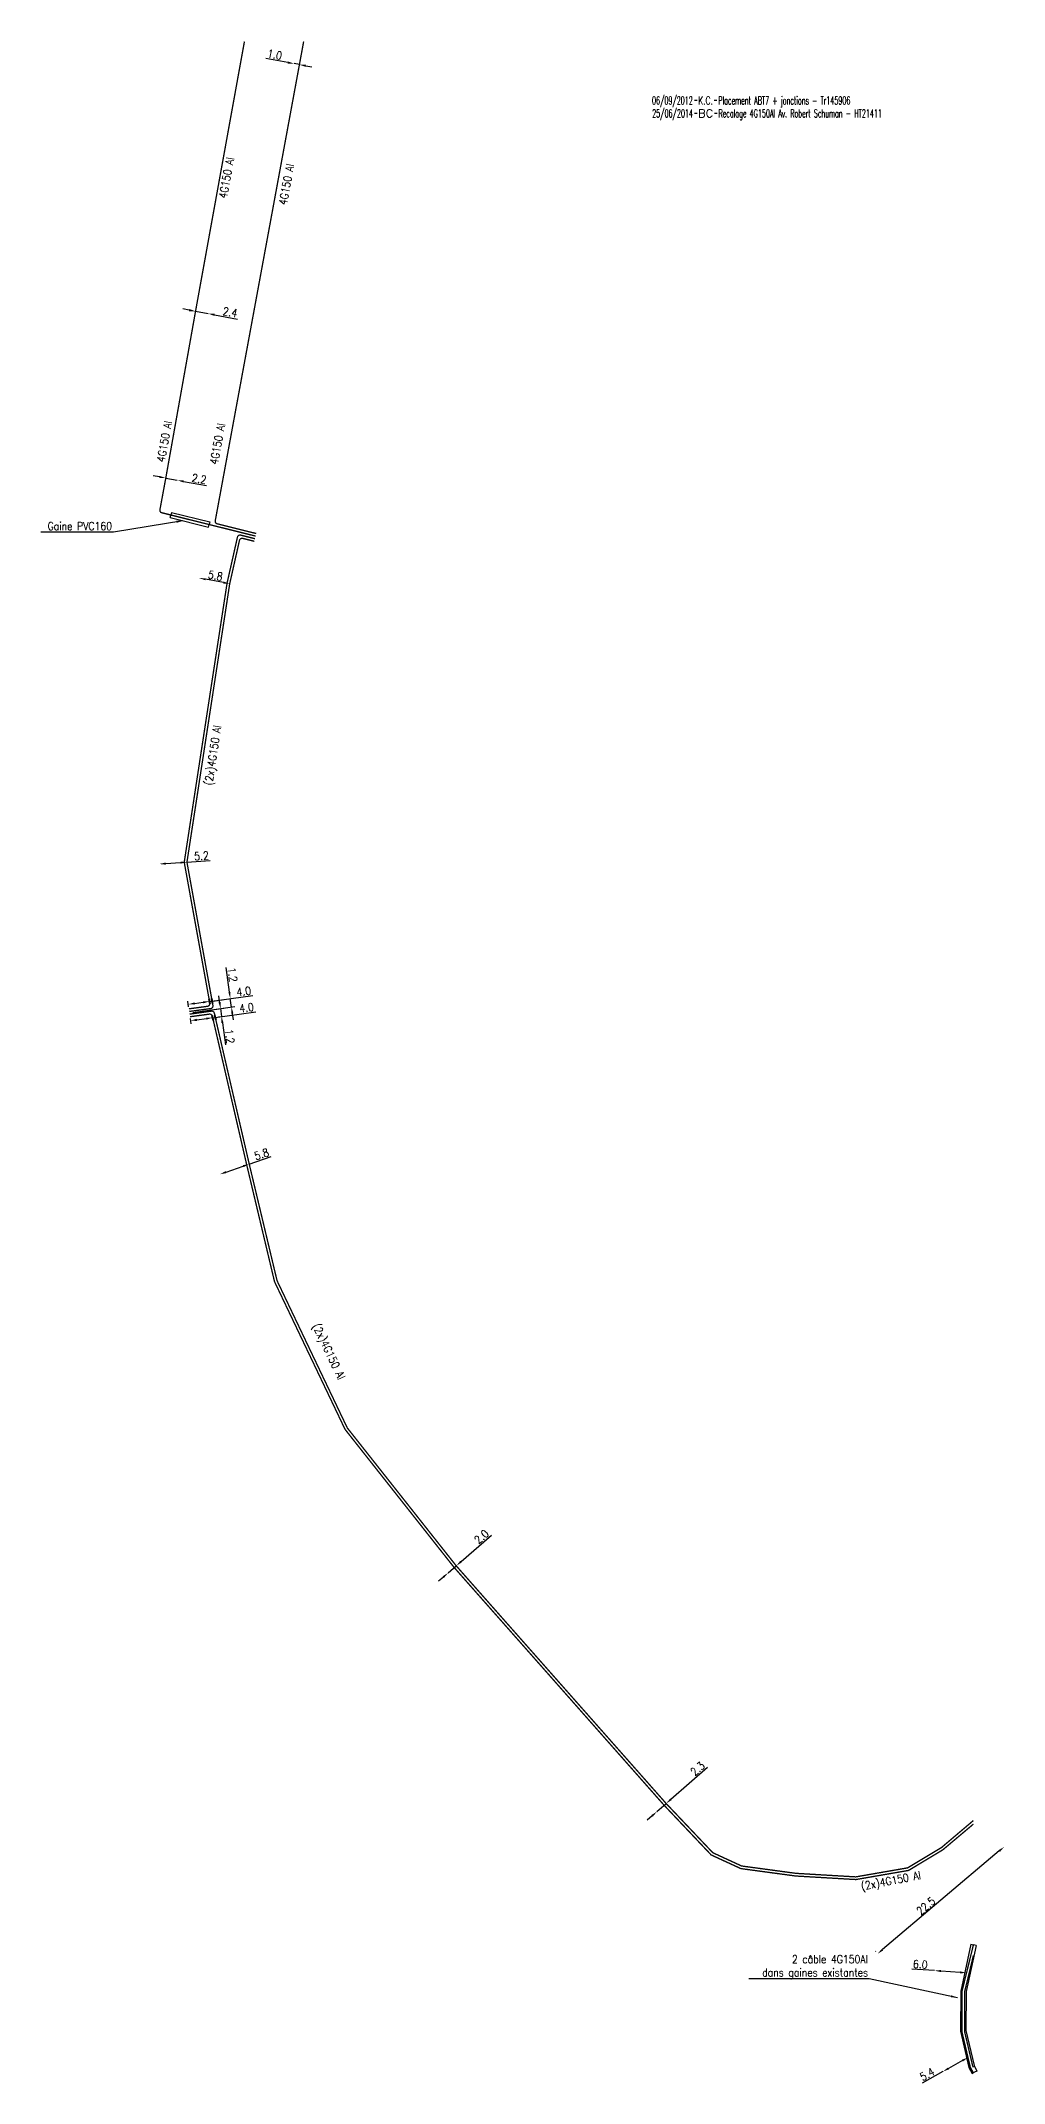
# Model space of a CAD drawing. Header units: millimetres. Extents: x 146511 to 147006, y 145000 to 146000.
# Drawn here: x 146825.1 to 147005.8, y 145617.2 to 146000.1 of the extents above; entities that cross this region are included whole.
import ezdxf
from ezdxf.enums import TextEntityAlignment as Align

# ---------------------------------------------------------------- set-up
doc = ezdxf.new("R2010")
doc.units = ezdxf.units.MM
doc.header["$PDMODE"] = 34
doc.linetypes.add('B_ST_AL', pattern=[2000, 1000, 1000])
doc.layers.get('0').update_dxf_attribs({"linetype": 'CONTINUOUS'})
doc.layers.get('DEFPOINTS').update_dxf_attribs({"linetype": 'CONTINUOUS'})
for name, color, linetype in [('B_110', 1, 'CONTINUOUS'), ('B_300', 7, 'CONTINUOUS'), ('B_400', 7, 'CONTINUOUS')]:
    doc.layers.add(name, color=color, linetype=linetype)
doc.styles.get("Standard").update_dxf_attribs({"font": 'romans.shx', "width": 0.85})
doc.dimstyles.get("Standard").update_dxf_attribs({"dimtxt": 1.5, "dimasz": 1.2, "dimexe": 0.625, "dimexo": 0.625, "dimgap": 0.25, "dimtad": 1, "dimdec": 1, "dimzin": 0, "dimdsep": 46, "dimtxsty": 'Standard', "dimcen": -0.5, "dimadec": 0, "dimazin": 0, "dimtfac": 1, "dimtdec": 1, "dimtmove": 0, "dimatfit": 3, "dimfxl": 1, "dimtolj": 1, "dimtzin": 0, "dimarcsym": 0})

# ---------------------------------------------------------------- blocks, each defined once
blk = doc.blocks.new('*D65')
at = {"layer": 'B_110', "color": 0, "linetype": 'Continuous', "lineweight": -2, "transparency": 16777216}
for p, q in [((146871.42, 145996.06), (146867.3, 145996.82)), ((146873.59, 145995.66), (146872.6, 145995.85)), ((146874.77, 145995.45), (146875.95, 145995.23))]:
    blk.add_line(p, q, dxfattribs=at)
at = {"layer": 'B_110', "color": 0, "linetype": 'Continuous', "transparency": 16777216}
for points in [[(146871.46, 145996.26), (146871.39, 145995.87), (146872.6, 145995.85)], [(146874.8, 145995.64), (146874.73, 145995.25), (146873.59, 145995.66)]]:
    blk.add_solid(points, dxfattribs=at)
at = {"layer": 'DEFPOINTS', "color": 0, "linetype": 'Continuous', "transparency": 16777216}
for p in [(146872.6, 145995.85), (146872.6, 145995.85), (146873.59, 145995.66)]:
    blk.add_point(p, dxfattribs=at)
at = {"layer": 'B_110', "color": 0, "linetype": 'Continuous', "transparency": 16777216, "insert": (146868.96, 145997.54), "char_height": 1.5, "attachment_point": 5, "rotation": 349.5529}
blk.add_mtext('\\A1;1.0', dxfattribs=at)
blk = doc.blocks.new('*D66')
at = {"layer": 'B_110', "color": 0, "linetype": 'Continuous', "lineweight": -2, "transparency": 16777216}
for p, q in [((146847.35, 145918.36), (146846.17, 145918.58)), ((146848.53, 145918.14), (146850.69, 145917.74)), ((146851.87, 145917.53), (146856.17, 145916.73))]:
    blk.add_line(p, q, dxfattribs=at)
at = {"layer": 'B_110', "color": 0, "linetype": 'Continuous', "transparency": 16777216}
for points in [[(146847.39, 145918.56), (146847.31, 145918.17), (146848.53, 145918.14)], [(146851.91, 145917.72), (146851.84, 145917.33), (146850.69, 145917.74)]]:
    blk.add_solid(points, dxfattribs=at)
at = {"layer": 'DEFPOINTS', "color": 0, "linetype": 'Continuous', "transparency": 16777216}
for p in [(146848.53, 145918.14), (146850.69, 145917.74), (146850.69, 145917.74)]:
    blk.add_point(p, dxfattribs=at)
at = {"layer": 'B_110', "color": 0, "linetype": 'Continuous', "transparency": 16777216, "insert": (146854.79, 145918), "char_height": 1.5, "attachment_point": 5, "rotation": 349.518}
blk.add_mtext('\\A1;2.2', dxfattribs=at)
blk = doc.blocks.new('*D67')
at = {"layer": 'B_110', "color": 0, "linetype": 'Continuous', "lineweight": -2, "transparency": 16777216}
for p, q in [((146852.93, 145949.64), (146851.75, 145949.86)), ((146854.11, 145949.42), (146856.47, 145948.98)), ((146857.65, 145948.77), (146862.01, 145947.96))]:
    blk.add_line(p, q, dxfattribs=at)
at = {"layer": 'B_110', "color": 0, "linetype": 'Continuous', "transparency": 16777216}
for points in [[(146852.97, 145949.84), (146852.9, 145949.44), (146854.11, 145949.42)], [(146857.69, 145948.96), (146857.62, 145948.57), (146856.47, 145948.98)]]:
    blk.add_solid(points, dxfattribs=at)
at = {"layer": 'DEFPOINTS', "color": 0, "linetype": 'Continuous', "transparency": 16777216}
for p in [(146854.11, 145949.42), (146856.47, 145948.98), (146856.47, 145948.98)]:
    blk.add_point(p, dxfattribs=at)
at = {"layer": 'B_110', "color": 0, "linetype": 'Continuous', "transparency": 16777216, "insert": (146860.6, 145949.24), "char_height": 1.5, "attachment_point": 5, "rotation": 349.518}
blk.add_mtext('\\A1;2.4', dxfattribs=at)
blk = doc.blocks.new('*D68')
at = {"layer": 'B_110', "color": 0, "linetype": 'Continuous', "lineweight": -2, "transparency": 16777216}
blk.add_line((146859.34, 145898.56), (146855.99, 145899.17), dxfattribs=at)
at = {"layer": 'B_110', "color": 0, "linetype": 'Continuous', "transparency": 16777216}
for points in [[(146856.03, 145899.37), (146855.96, 145898.98), (146854.81, 145899.39)], [(146859.37, 145898.75), (146859.3, 145898.36), (146860.52, 145898.34)]]:
    blk.add_solid(points, dxfattribs=at)
at = {"layer": 'DEFPOINTS', "color": 0, "linetype": 'Continuous', "transparency": 16777216}
for p in [(146854.81, 145899.39), (146854.81, 145899.39), (146860.52, 145898.34)]:
    blk.add_point(p, dxfattribs=at)
at = {"layer": 'B_110', "color": 0, "linetype": 'Continuous', "transparency": 16777216, "insert": (146857.84, 145899.85), "char_height": 1.5, "attachment_point": 5, "rotation": 349.5478}
blk.add_mtext('\\A1;5.8', dxfattribs=at)
blk = doc.blocks.new('*D69')
at = {"layer": 'B_110', "color": 0, "linetype": 'Continuous', "lineweight": -2, "transparency": 16777216}
for p, q in [((146943.28, 145670.43), (146950.13, 145676.45)), ((146939.74, 145667.33), (146938.84, 145666.54)), ((146940.65, 145668.12), (146942.37, 145669.64))]:
    blk.add_line(p, q, dxfattribs=at)
at = {"layer": 'B_110', "color": 0, "linetype": 'Continuous', "transparency": 16777216}
for points in [[(146939.61, 145667.48), (146939.88, 145667.18), (146940.65, 145668.12)], [(146943.14, 145670.58), (146943.41, 145670.28), (146942.37, 145669.64)]]:
    blk.add_solid(points, dxfattribs=at)
at = {"layer": 'DEFPOINTS', "color": 0, "linetype": 'Continuous', "transparency": 16777216}
for p in [(146940.65, 145668.12), (146940.65, 145668.12), (146942.37, 145669.64)]:
    blk.add_point(p, dxfattribs=at)
at = {"layer": 'B_110', "color": 0, "linetype": 'Continuous', "transparency": 16777216, "insert": (146948.28, 145676.16), "char_height": 1.5, "attachment_point": 5, "rotation": 41.2871}
blk.add_mtext('\\A1;2.3', dxfattribs=at)
blk = doc.blocks.new('*D70')
at = {"layer": 'B_110', "color": 0, "linetype": 'Continuous', "lineweight": -2, "transparency": 16777216}
for p, q in [((146903.9, 145714.99), (146909.59, 145719.95)), ((146901.49, 145712.89), (146903, 145714.2)), ((146900.59, 145712.1), (146899.68, 145711.31))]:
    blk.add_line(p, q, dxfattribs=at)
at = {"layer": 'B_110', "color": 0, "linetype": 'Continuous', "transparency": 16777216}
for points in [[(146900.46, 145712.25), (146900.72, 145711.95), (146901.49, 145712.89)], [(146903.77, 145715.14), (146904.04, 145714.84), (146903, 145714.2)]]:
    blk.add_solid(points, dxfattribs=at)
at = {"layer": 'DEFPOINTS', "color": 0, "linetype": 'Continuous', "transparency": 16777216}
for p in [(146901.49, 145712.89), (146901.49, 145712.89), (146903, 145714.2)]:
    blk.add_point(p, dxfattribs=at)
at = {"layer": 'B_110', "color": 0, "linetype": 'Continuous', "transparency": 16777216, "insert": (146907.74, 145719.66), "char_height": 1.5, "attachment_point": 5, "rotation": 41.0782}
blk.add_mtext('\\A1;2.0', dxfattribs=at)
blk = doc.blocks.new('*D71')
at = {"layer": 'B_110', "color": 0, "linetype": 'Continuous', "lineweight": -2, "transparency": 16777216}
for p, q in [((146848.51, 145845.86), (146851.31, 145846.05)), ((146852.5, 145846.13), (146856.86, 145846.42))]:
    blk.add_line(p, q, dxfattribs=at)
at = {"layer": 'B_110', "color": 0, "linetype": 'Continuous', "transparency": 16777216}
for points in [[(146848.5, 145846.06), (146848.52, 145845.67), (146847.31, 145845.79)], [(146851.29, 145846.25), (146851.32, 145845.85), (146852.5, 145846.13)]]:
    blk.add_solid(points, dxfattribs=at)
at = {"layer": 'DEFPOINTS', "color": 0, "linetype": 'Continuous', "transparency": 16777216}
for p in [(146847.31, 145845.79), (146847.31, 145845.79), (146852.5, 145846.13)]:
    blk.add_point(p, dxfattribs=at)
at = {"layer": 'B_110', "color": 0, "linetype": 'Continuous', "transparency": 16777216, "insert": (146855.22, 145847.31), "char_height": 1.5, "attachment_point": 5, "rotation": 3.7865}
blk.add_mtext('\\A1;5.2', dxfattribs=at)
blk = doc.blocks.new('*D72')
at = {"layer": 'B_110', "color": 0, "linetype": 'Continuous', "lineweight": -2, "transparency": 16777216}
for p, q in [((146864.18, 145789.53), (146868.31, 145790.96)), ((146859.84, 145788.02), (146863.05, 145789.13))]:
    blk.add_line(p, q, dxfattribs=at)
at = {"layer": 'B_110', "color": 0, "linetype": 'Continuous', "transparency": 16777216}
for points in [[(146862.98, 145789.32), (146863.12, 145788.94), (146864.18, 145789.53)], [(146859.77, 145788.21), (146859.9, 145787.83), (146858.7, 145787.62)]]:
    blk.add_solid(points, dxfattribs=at)
at = {"layer": 'DEFPOINTS', "color": 0, "linetype": 'Continuous', "transparency": 16777216}
for p in [(146864.18, 145789.53), (146858.7, 145787.62), (146858.7, 145787.62)]:
    blk.add_point(p, dxfattribs=at)
at = {"layer": 'B_110', "color": 0, "linetype": 'Continuous', "transparency": 16777216, "insert": (146866.49, 145791.38), "char_height": 1.5, "attachment_point": 5, "rotation": 19.1473}
blk.add_mtext('\\A1;5.8', dxfattribs=at)
blk = doc.blocks.new('*D73')
at = {"layer": 'B_110', "color": 0, "linetype": 'Continuous', "lineweight": -2, "transparency": 16777216}
for p, q in [((147004.85, 145660.74), (146982.95, 145642.24)), ((146981.67, 145641.88), (146981.63, 145641.94))]:
    blk.add_line(p, q, dxfattribs=at)
at = {"layer": 'B_110', "color": 0, "linetype": 'Continuous', "transparency": 16777216}
for points in [[(147004.72, 145660.89), (147004.98, 145660.58), (147005.77, 145661.51)], [(146982.82, 145642.39), (146983.08, 145642.08), (146982.03, 145641.46)]]:
    blk.add_solid(points, dxfattribs=at)
at = {"layer": 'DEFPOINTS', "color": 0, "linetype": 'Continuous', "transparency": 16777216}
for p in [(147005.77, 145661.51), (146982.03, 145641.46), (146982.08, 145641.41)]:
    blk.add_point(p, dxfattribs=at)
at = {"layer": 'B_110', "color": 0, "linetype": 'Continuous', "transparency": 16777216, "insert": (146991.09, 145650.42), "char_height": 1.5, "attachment_point": 5, "rotation": 40.1851}
blk.add_mtext('\\A1;22.5', dxfattribs=at)
blk = doc.blocks.new('*D74')
at = {"layer": 'B_110', "color": 0, "linetype": 'Continuous', "lineweight": -2, "transparency": 16777216}
for p, q in [((146992.72, 145638.3), (146988.42, 145638.59)), ((146997.51, 145637.98), (146993.92, 145638.22))]:
    blk.add_line(p, q, dxfattribs=at)
at = {"layer": 'B_110', "color": 0, "linetype": 'Continuous', "transparency": 16777216}
for points in [[(146993.93, 145638.42), (146993.9, 145638.02), (146992.72, 145638.3)], [(146997.52, 145638.18), (146997.49, 145637.78), (146998.71, 145637.89)]]:
    blk.add_solid(points, dxfattribs=at)
at = {"layer": 'DEFPOINTS', "color": 0, "linetype": 'Continuous', "transparency": 16777216}
for p in [(146992.72, 145638.3), (146992.72, 145638.3), (146998.71, 145637.89)]:
    blk.add_point(p, dxfattribs=at)
at = {"layer": 'B_110', "color": 0, "linetype": 'Continuous', "transparency": 16777216, "insert": (146990.04, 145639.48), "char_height": 1.5, "attachment_point": 5, "rotation": 356.1278}
blk.add_mtext('\\A1;6.0', dxfattribs=at)
blk = doc.blocks.new('*D75')
at = {"layer": 'B_110', "color": 0, "linetype": 'Continuous', "lineweight": -2, "transparency": 16777216}
for p, q in [((146997.94, 145621.43), (146995.32, 145619.96)), ((146994.28, 145619.37), (146990.41, 145617.2))]:
    blk.add_line(p, q, dxfattribs=at)
at = {"layer": 'B_110', "color": 0, "linetype": 'Continuous', "transparency": 16777216}
for points in [[(146997.84, 145621.6), (146998.04, 145621.26), (146998.98, 145622.02)], [(146995.22, 145620.14), (146995.42, 145619.79), (146994.28, 145619.37)]]:
    blk.add_solid(points, dxfattribs=at)
at = {"layer": 'DEFPOINTS', "color": 0, "linetype": 'Continuous', "transparency": 16777216}
for p in [(146998.98, 145622.02), (146994.28, 145619.37), (146994.28, 145619.37)]:
    blk.add_point(p, dxfattribs=at)
at = {"layer": 'B_110', "color": 0, "linetype": 'Continuous', "transparency": 16777216, "insert": (146991.33, 145618.87), "char_height": 1.5, "attachment_point": 5, "rotation": 29.3103}
blk.add_mtext('\\A1;5.4', dxfattribs=at)
blk = doc.blocks.new('*D77')
at = {"layer": 'B_300', "color": 0, "linetype": 'Continuous', "lineweight": -2, "transparency": 16777216}
for p, q in [((146852.81, 145818.98), (146852.66, 145820.1)), ((146856.73, 145820.02), (146864.85, 145821.12)), ((146853.93, 145819.64), (146855.54, 145819.86))]:
    blk.add_line(p, q, dxfattribs=at)
at = {"layer": 'B_300', "color": 0, "linetype": 'Continuous', "transparency": 16777216}
for points in [[(146855.51, 145820.05), (146855.56, 145819.66), (146856.73, 145820.02)], [(146853.91, 145819.84), (146853.96, 145819.44), (146852.74, 145819.48)]]:
    blk.add_solid(points, dxfattribs=at)
at = {"layer": 'DEFPOINTS', "color": 0, "linetype": 'Continuous', "transparency": 16777216}
for p in [(146852.74, 145819.48), (146852.9, 145818.36), (146856.73, 145820.02)]:
    blk.add_point(p, dxfattribs=at)
at = {"layer": 'B_300', "color": 0, "linetype": 'Continuous', "transparency": 16777216, "insert": (146863.15, 145821.9), "char_height": 1.5, "attachment_point": 5, "rotation": 7.7373}
blk.add_mtext('\\A1;4.0', dxfattribs=at)
blk = doc.blocks.new('*D78')
at = {"color": 0, "lineweight": -2, "transparency": 16777216}
for p, q in [((146853.11, 145816.81), (146853.25, 145815.79)), ((146854.35, 145816.57), (146856.14, 145816.81)), ((146857.33, 145816.97), (146865.39, 145818.07))]:
    blk.add_line(p, q, dxfattribs=at)
at = {"color": 0, "transparency": 16777216}
for points in [[(146854.32, 145816.77), (146854.38, 145816.37), (146853.16, 145816.41)], [(146856.12, 145817.01), (146856.17, 145816.61), (146857.33, 145816.97)]]:
    blk.add_solid(points, dxfattribs=at)
at = {"layer": 'DEFPOINTS', "color": 0, "transparency": 16777216}
for p in [(146853.02, 145817.43), (146853.16, 145816.41), (146857.33, 145816.97)]:
    blk.add_point(p, dxfattribs=at)
at = {"color": 0, "transparency": 16777216, "insert": (146863.68, 145818.85), "char_height": 1.5, "attachment_point": 5, "rotation": 7.7373}
blk.add_mtext('\\A1;4.0', dxfattribs=at)
blk = doc.blocks.new('*D79')
at = {"layer": 'B_300', "color": 0, "linetype": 'Continuous', "lineweight": -2, "transparency": 16777216}
for p, q in [((146860.47, 145821.74), (146859.84, 145826.37)), ((146857.34, 145820.1), (146861.25, 145820.63)), ((146860.85, 145818.96), (146860.63, 145820.55)), ((146853.58, 145817.97), (146861.47, 145819.05)), ((146861.01, 145817.77), (146861.17, 145816.58))]:
    blk.add_line(p, q, dxfattribs=at)
at = {"layer": 'B_300', "color": 0, "linetype": 'Continuous', "transparency": 16777216}
for points in [[(146860.67, 145821.77), (146860.28, 145821.71), (146860.63, 145820.55)], [(146861.21, 145817.8), (146860.81, 145817.75), (146860.85, 145818.96)]]:
    blk.add_solid(points, dxfattribs=at)
at = {"layer": 'DEFPOINTS', "color": 0, "linetype": 'Continuous', "transparency": 16777216}
for p in [(146852.96, 145817.89), (146856.73, 145820.02), (146860.85, 145818.96)]:
    blk.add_point(p, dxfattribs=at)
at = {"layer": 'B_300', "color": 0, "linetype": 'Continuous', "transparency": 16777216, "insert": (146861.04, 145825.03), "char_height": 1.5, "attachment_point": 5, "rotation": 277.7373}
blk.add_mtext('\\A1;1.2', dxfattribs=at)
blk = doc.blocks.new('*D80')
at = {"layer": 'B_300', "color": 0, "linetype": 'Continuous', "lineweight": -2, "transparency": 16777216}
for p, q in [((146858.63, 145819.87), (146858.47, 145821.06)), ((146853.58, 145817.97), (146859.41, 145818.77)), ((146858.43, 145817.12), (146859.61, 145817.28)), ((146858.79, 145818.68), (146858.99, 145817.2)), ((146859.15, 145816.01), (146859.72, 145811.86))]:
    blk.add_line(p, q, dxfattribs=at)
at = {"layer": 'B_300', "color": 0, "linetype": 'Continuous', "transparency": 16777216}
for points in [[(146858.83, 145819.9), (146858.43, 145819.84), (146858.79, 145818.68)], [(146859.35, 145816.04), (146858.95, 145815.98), (146858.99, 145817.2)]]:
    blk.add_solid(points, dxfattribs=at)
at = {"layer": 'DEFPOINTS', "color": 0, "linetype": 'Continuous', "transparency": 16777216}
for p in [(146852.96, 145817.89), (146857.81, 145817.04), (146858.79, 145818.68)]:
    blk.add_point(p, dxfattribs=at)
at = {"layer": 'B_300', "color": 0, "linetype": 'Continuous', "transparency": 16777216, "insert": (146860.51, 145813.47), "char_height": 1.5, "attachment_point": 5, "rotation": 277.7373}
blk.add_mtext('\\A1;1.2', dxfattribs=at)
blk = doc.blocks.new('B_300_03')
at = {"color": 0, "linetype": 'Continuous'}
blk.add_solid([(-1, 0.375), (-1, -0.375), (1, 0.375), (1, -0.375)], dxfattribs=at)
at = {"color": 0, "linetype": 'Continuous', "width": 0.75, "flags": 3}
for tag, p in [('DEF_COUP', (0, -6.75)), ('DEF_LEG', (0, -4.25)), ('DEF_TYPE', (0, -9.25))]:
    blk.add_attdef(tag, text='', height=1.2, dxfattribs=at).set_placement(p, align=Align.MIDDLE)
blk = doc.blocks.new('GIS_MODF')
at = {"color": 0, "linetype": 'Continuous', "flags": 128}
for points in [[(-2.18, -0.01), (-1.68, -0.01)], [(1.52, -0.01), (2.02, -0.01)]]:
    blk.add_lwpolyline(points, dxfattribs=at)
at = {"color": 0, "linetype": 'Continuous', "width": 0.5}
blk.add_attdef('DATE', text='', height=1.5, dxfattribs=at).set_placement((-2.5, -0.8), align=Align.RIGHT)
at = {"color": 0, "linetype": 'Continuous', "width": 1.771291}
blk.add_attdef('USER', text='', height=1.5, dxfattribs=at).set_placement((-1.51, -0.8), (1.28, -0.8), align=Align.FIT)
at = {"color": 0, "linetype": 'Continuous', "width": 0.5}
blk.add_attdef('DESC', (2.29, -0.8), '', height=1.5, dxfattribs=at)

msp = doc.modelspace()

# ---------------------------------------------------------------- linework, layer by layer
at = {"layer": 'B_110', "linetype": 'B_ST_AL', "const_width": 0.25, "flags": 128}
for points in [[(146865.38, 145907.27), (146847.8, 145911.64, -0.396531), (146847.43, 145912.21), (146848.53, 145918.14), (146854.11, 145949.42), (146863.28, 146000)], [(146874.39, 146000), (146873.59, 145995.66), (146857.81, 145910.15, 0.396385), (146858.18, 145909.57), (146865.49, 145907.75)], [(146852.86, 145818.63), (146856.36, 145819.11, 0.427243), (146856.78, 145819.69), (146856.73, 145820.02), (146851.99, 145846.12), (146860.02, 145898.43), (146861.97, 145907.07, -0.423724), (146862.58, 145907.45), (146865.26, 145906.78)], [(146852.93, 145818.14), (146856.94, 145818.68, 0.427214), (146857.37, 145819.27), (146857.22, 145820.09), (146852.5, 145846.13), (146860.52, 145898.34), (146862.35, 145906.46, -0.423724), (146862.96, 145906.84), (146865.14, 145906.29)], [(147000, 145666.45), (146994.01, 145661.38), (146994.01, 145661.38), (146987.66, 145657.57), (146977.93, 145655.88), (146966.75, 145656.54), (146956.53, 145657.92), (146951.12, 145660.41), (146942.37, 145669.64), (146903, 145714.2), (146882.57, 145740.06), (146869.4, 145767.66), (146864.18, 145789.53), (146857.81, 145817.04), (146857.64, 145817.82, 0.386278), (146857.08, 145818.2), (146852.99, 145817.64)], [(147000, 145665.78), (146994.27, 145660.96), (146987.84, 145657.09), (146977.96, 145655.38), (146966.7, 145656.04), (146956.39, 145657.43), (146950.82, 145659.99), (146942, 145669.3), (146902.62, 145713.88), (146882.15, 145739.79), (146868.92, 145767.49), (146863.7, 145789.42), (146857.33, 145816.97), (146857.26, 145817.27, 0.382461), (146856.71, 145817.64), (146853.06, 145817.15)]]:
    msp.add_lwpolyline(points, format="xyb", dxfattribs=at)
for points in [[(147000, 145619.12), (146999.42, 145620.18), (146998.98, 145622.02), (146997.83, 145626.9), (146997.86, 145634.45), (146998.71, 145637.89), (147000, 145643.14)], [(147000, 145620.16), (146999.86, 145620.42), (146998.33, 145626.96), (146998.36, 145634.39), (146999.19, 145637.78), (147000, 145641.16)]]:
    msp.add_lwpolyline(points, dxfattribs=at)
at = {"layer": 'B_400', "color": 7, "linetype": 'CONTINUOUS'}
for p, q in [((146849.36, 145910.73), (146849.48, 145911.22)), ((146849.36, 145910.73), (146856.54, 145908.95)), ((146849.61, 145911.7), (146849.48, 145911.22)), ((146849.61, 145911.7), (146856.78, 145909.92)), ((146856.54, 145908.95), (146856.66, 145909.43)), ((146856.78, 145909.92), (146856.66, 145909.43)), ((146999.51, 145643.25), (146997.61, 145634.47)), ((147000.49, 145643.04), (146998.61, 145634.36)), ((146999.51, 145643.25), (147000, 145643.14)), ((147000.49, 145643.04), (147000, 145643.14)), ((146997.61, 145634.47), (146997.55, 145626.97)), ((146998.61, 145634.36), (146998.55, 145627.08)), ((146997.55, 145626.97), (146999.17, 145620.12)), ((146998.55, 145627.08), (147000.11, 145620.49)), ((146999.17, 145620.12), (146999.78, 145619)), ((146999.78, 145619), (147000.22, 145619.24)), ((147000.11, 145620.49), (147000.66, 145619.48)), ((147000.66, 145619.48), (147000.22, 145619.24))]:
    msp.add_line(p, q, dxfattribs=at)

# ---------------------------------------------------------------- block references
at = {"layer": 'B_110', "linetype": 'Continuous'}
ref = msp.add_blockref('GIS_MODF', (146949.88, 145988.99), dxfattribs=at)
ref.add_attrib('DATE', '06/09/2012', dxfattribs={"layer": '0', "color": 0, "linetype": 'Continuous', "height": 1.5, "width": 0.5}).set_placement((146947.37, 145988.2), align=Align.RIGHT)
ref.add_attrib('USER', 'K.C.', dxfattribs={"layer": '0', "color": 0, "linetype": 'Continuous', "height": 1.5, "width": 0.671869}).set_placement((146948.37, 145988.2), (146951.15, 145988.2), align=Align.FIT)
ref.add_attrib('DESC', 'Placement ABT7 + jonctions - Tr145906', (146952.17, 145988.2), dxfattribs={"layer": '0', "color": 0, "linetype": 'Continuous', "height": 1.5, "width": 0.5})
ref = msp.add_blockref('GIS_MODF', (146949.9, 145986.58), dxfattribs=at)
ref.add_attrib('DATE', '25/06/2014', dxfattribs={"layer": '0', "color": 0, "linetype": 'Continuous', "height": 1.5, "width": 0.5}).set_placement((146947.4, 145985.78), align=Align.RIGHT)
ref.add_attrib('USER', 'BC', dxfattribs={"layer": '0', "color": 0, "linetype": 'Continuous', "height": 1.5, "width": 0.99919}).set_placement((146948.39, 145985.78), (146951.18, 145985.78), align=Align.FIT)
ref.add_attrib('DESC', 'Recalage 4G150Al Av. Robert Schuman - HT21411', (146952.19, 145985.78), dxfattribs={"layer": '0', "color": 0, "linetype": 'Continuous', "height": 1.5, "width": 0.5})
at = {"layer": 'B_300', "xscale": 0.5, "yscale": 0.5, "zscale": 5}
for p, rotation in [((146856.73, 145820.02), 280.2742551963241), ((146857.32, 145816.91), 284.5578920738504), ((146857.81, 145817.04), 284.5578920738504)]:
    msp.add_blockref('B_300_03', p, dxfattribs=dict(at, rotation=rotation))
at = {"layer": 'B_300', "xscale": 0.5, "yscale": 0.5, "rotation": 280.2742551963241}
msp.add_blockref('B_300_03', (146857.22, 145820.11), dxfattribs=at)

# ---------------------------------------------------------------- texts
at = {"layer": 'B_110', "linetype": 'Continuous', "width": 0.85}
for s, rotation, p in [('4G150 Al', 79.547, (146859.92, 145974.45)), ('4G150 Al', 79.547, (146871.17, 145973.21)), ('4G150 Al', 79.547, (146848.27, 145925.01)), ('4G150 Al', 79.547, (146858.23, 145924.57)), ('(2x)4G150 Al', 81.388, (146857.45, 145866.15)), ('(2x)4G150 Al', 295.518, (146879.03, 145754.35)), ('(2x)4G150 Al', 10.834, (146984.55, 145655.06))]:
    msp.add_text(s, height=1.5, rotation=rotation, dxfattribs=at).set_placement(p, align=Align.MIDDLE)
at = {"layer": 'B_110', "linetype": 'Continuous', "insert": (146980.22, 145636.7), "char_height": 1.5, "attachment_point": 9}
msp.add_mtext('2 câble 4G150Al\\Pdans gaines existantes', dxfattribs=at)
at = {"layer": 'B_400', "linetype": 'Continuous', "insert": (146838.45, 145908.4), "char_height": 1.5, "attachment_point": 9}
msp.add_mtext('Gaine PVC160', dxfattribs=at)

# ---------------------------------------------------------------- dimensions: what is measured, and where the dimension line sits
dim = msp.add_linear_dim(base=(146853.16, 145816.41), p1=(146857.33, 145816.97), p2=(146853.02, 145817.43), angle=7.7373, text='4.0', dimstyle='Standard')
dim.commit()
dim.dimension.update_dxf_attribs({"geometry": '*D78', "text_midpoint": (146863.82, 145817.86), "dimtype": 160})
at = {"layer": 'B_110', "linetype": 'Continuous'}
for base, p1, p2, angle, picture, middle in [((146872.6, 145995.85), (146873.59, 145995.66), (146872.6, 145995.85), 349.5529, '*D65', (146868.77, 145996.55)), ((146856.47, 145948.98), (146854.11, 145949.42), (146856.47, 145948.98), 169.518, '*D67', (146860.42, 145948.25)), ((146850.69, 145917.74), (146848.53, 145918.14), (146850.69, 145917.74), 169.518, '*D66', (146854.61, 145917.02)), ((146854.81, 145899.39), (146860.52, 145898.34), (146854.81, 145899.39), 349.5478, '*D68', (146857.66, 145898.87)), ((146847.31, 145845.79), (146852.5, 145846.13), (146847.31, 145845.79), 3.7865, '*D71', (146855.28, 145846.31)), ((146858.7, 145787.62), (146864.18, 145789.53), (146858.7, 145787.62), 19.1473, '*D72', (146866.82, 145790.44)), ((146901.49, 145712.89), (146903, 145714.2), (146901.49, 145712.89), 41.0782, '*D70', (146908.4, 145718.91)), ((146940.65, 145668.12), (146942.37, 145669.64), (146940.65, 145668.12), 41.2871, '*D69', (146948.94, 145675.41)), ((146992.72, 145638.3), (146998.71, 145637.89), (146992.72, 145638.3), 356.1278, '*D74', (146989.97, 145638.49)), ((146994.28, 145619.37), (146998.98, 145622.02), (146994.28, 145619.37), 29.3103, '*D75', (146991.82, 145618))]:
    dim = msp.add_linear_dim(base=base, p1=p1, p2=p2, angle=angle, dimstyle='Standard', dxfattribs=at)
    dim.commit()
    dim.dimension.update_dxf_attribs({"geometry": picture, "text_midpoint": middle, "dimtype": 160})
dim = msp.add_linear_dim(base=(146982.03, 145641.46), p1=(147005.77, 145661.51), p2=(146982.08, 145641.41), angle=40.1851, text='22.5', dimstyle='Standard', dxfattribs=at)
dim.commit()
dim.dimension.update_dxf_attribs({"geometry": '*D73', "text_midpoint": (146991.74, 145649.66), "dimtype": 160})
at = {"layer": 'B_300', "linetype": 'Continuous'}
for base, p1, angle, picture, middle in [((146860.85, 145818.96), (146856.73, 145820.02), 97.7373, '*D79', (146860.04, 145824.89)), ((146858.79, 145818.68), (146857.81, 145817.04), 277.7373, '*D80', (146859.51, 145813.34))]:
    dim = msp.add_linear_dim(base=base, p1=p1, p2=(146852.96, 145817.89), angle=angle, text='1.2', dimstyle='Standard', dxfattribs=at)
    dim.commit()
    dim.dimension.update_dxf_attribs({"geometry": picture, "text_midpoint": middle, "dimtype": 160})
dim = msp.add_linear_dim(base=(146852.74, 145819.48), p1=(146856.73, 145820.02), p2=(146852.9, 145818.36), angle=7.7373, dimstyle='Standard', dxfattribs=at)
dim.commit()
dim.dimension.update_dxf_attribs({"geometry": '*D77', "text_midpoint": (146863.28, 145820.91), "dimtype": 160})

# ---------------------------------------------------------------- leaders
at = {"layer": 'B_110', "linetype": 'Continuous', "annotation_type": 0, "has_hookline": 1, "hookline_direction": 1, "text_width": 22.28}
msp.add_leader([(146997.02, 145633.23), (146980.42, 145636.76)], dimstyle='Standard', override={"dimgap": 0.25, "dimtad": 1}, dxfattribs=at)
at = {"layer": 'B_400', "linetype": 'Continuous', "annotation_type": 0, "has_hookline": 1, "hookline_direction": 1, "text_width": 13.36}
msp.add_leader([(146851.74, 145910.14), (146838.7, 145908)], dimstyle='Standard', override={"dimgap": 0.25, "dimtad": 1}, dxfattribs=at)

doc.saveas('drawing.dxf')
